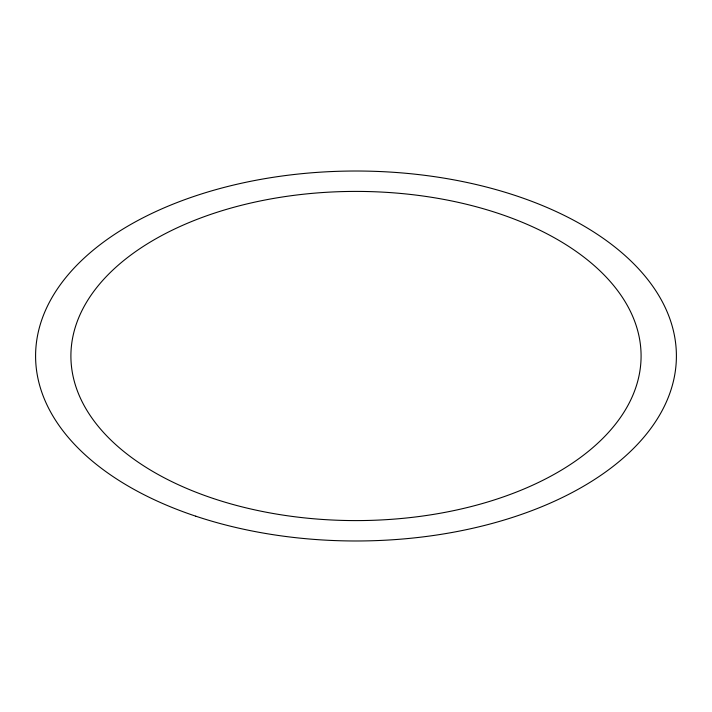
<?xml version="1.0" encoding="UTF-8"?>
<svg xmlns="http://www.w3.org/2000/svg" width="712" height="712" viewBox="0 0 712 712"><rect width="100%" height="100%" fill="white"/><g stroke="black" fill="none" stroke-linecap="round" stroke-linejoin="round"><path stroke-width="1.07" d="M195.8 516.2A320.4 184.978 0 0 0 676.4 356A320.4 184.978 0 0 0 195.8 195.8A320.4 184.978 0 0 0 195.8 516.2M213.458 498.542A285.085 164.588 0 0 0 641.085 356A285.085 164.588 0 0 0 213.458 213.458A285.085 164.588 0 0 0 213.458 498.542"/></g></svg>
